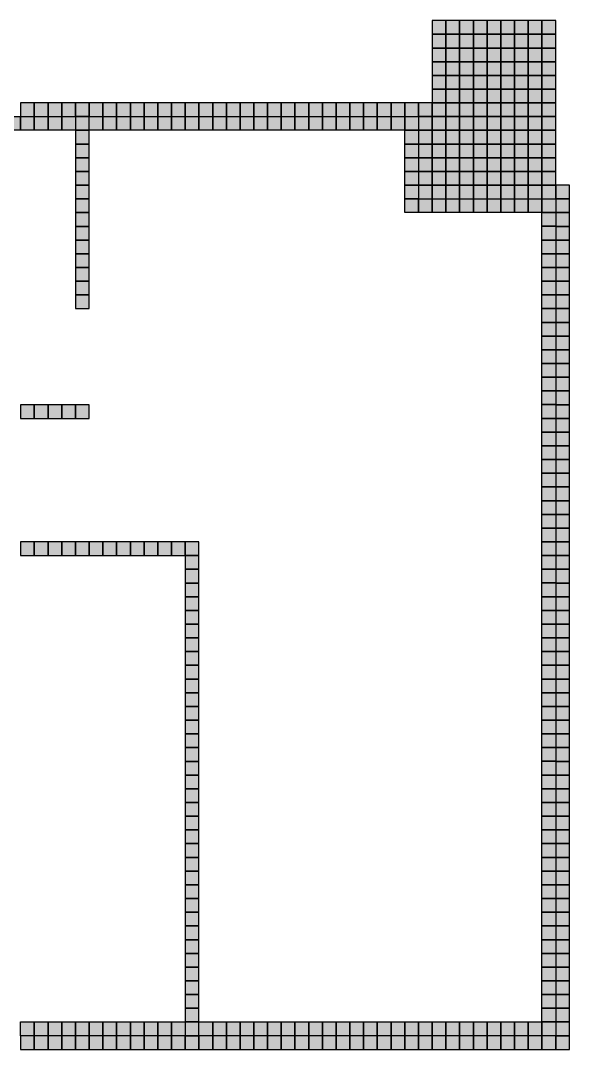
# Model space of a CAD drawing. Header units: inches. Extents: x 1.68 to 10.68, y -0.29 to 7.21.
# Drawn here: x 6.68 to 10.68, y -0.29 to 7.21 of the extents above; entities that cross this region are included whole.
import ezdxf

# ---------------------------------------------------------------- set-up
doc = ezdxf.new("R2010")
doc.units = ezdxf.units.IN
doc.header["$MEASUREMENT"] = 0
doc.layers.add('GRILLA PIXEL', color=7, linetype='Continuous')

# ---------------------------------------------------------------- blocks, each defined once
blk = doc.blocks.new('0-63-149-253-Muro fichas extremo')
at = {"layer": 'GRILLA PIXEL', "true_color": 0x3f95fd}
h = blk.add_hatch(color=153, dxfattribs=at)
h.dxf.hatch_style = 1
h.paths.add_polyline_path([(0, 0), (-0.1, 0), (-0.1, -0.1), (0, -0.1)])
blk.add_lwpolyline([(-0.1, 0), (-0.1, -0.1), (0, -0.1), (0, 0)], close=True)
blk = doc.blocks.new('0-5-68-255-Muro inicio conexion')
at = {"layer": 'GRILLA PIXEL', "true_color": 0x0544ff}
h = blk.add_hatch(color=160, dxfattribs=at)
h.dxf.hatch_style = 1
h.paths.add_polyline_path([(0, 0), (-0.1, 0), (-0.1, -0.1), (0, -0.1)])
blk.add_lwpolyline([(-0.1, 0), (-0.1, -0.1), (0, -0.1), (0, 0)], close=True)
blk = doc.blocks.new('1-125-217-63-auxiliar  ingresos')
at = {"layer": 'GRILLA PIXEL', "true_color": 0x7dd93f}
h = blk.add_hatch(color=83, dxfattribs=at)
h.dxf.hatch_style = 1
h.paths.add_polyline_path([(0, 0), (-0.1, 0), (-0.1, -0.1), (0, -0.1)])
blk.add_lwpolyline([(-0.1, 0), (-0.1, -0.1), (0, -0.1), (0, 0)], close=True)
blk = doc.blocks.new('0-255-255-31-Muro alto')
at = {"layer": 'GRILLA PIXEL', "true_color": 0xffff1f}
h = blk.add_hatch(color=2, dxfattribs=at)
h.dxf.hatch_style = 1
h.paths.add_polyline_path([(0, 0), (-0.1, 0), (-0.1, -0.1), (0, -0.1)])
blk.add_lwpolyline([(-0.1, 0), (-0.1, -0.1), (0, -0.1), (0, 0)], close=True)
blk = doc.blocks.new('0-255-31-255-Puerta ingreso')
at = {"layer": 'GRILLA PIXEL', "true_color": 0xff1fff}
h = blk.add_hatch(color=6, dxfattribs=at)
h.dxf.hatch_style = 1
h.paths.add_polyline_path([(0, 0), (-0.1, 0), (-0.1, -0.1), (0, -0.1)])
blk.add_lwpolyline([(-0.1, 0), (-0.1, -0.1), (0, -0.1), (0, 0)], close=True)
blk = doc.blocks.new('0-0-28-112-Muro auxiliar fichas esquinas')
at = {"layer": 'GRILLA PIXEL', "true_color": 0x001c70}
h = blk.add_hatch(color=166, dxfattribs=at)
h.dxf.hatch_style = 1
h.paths.add_polyline_path([(0, 0), (-0.1, 0), (-0.1, -0.1), (0, -0.1)])
blk.add_lwpolyline([(-0.1, 0), (-0.1, -0.1), (0, -0.1), (0, 0)], close=True)
blk = doc.blocks.new('0-203-204-205-Ventana principal')
at = {"layer": 'GRILLA PIXEL', "true_color": 0xcbcccd}
h = blk.add_hatch(color=254, dxfattribs=at)
h.dxf.hatch_style = 1
h.paths.add_polyline_path([(0, 0), (-0.1, 0), (-0.1, -0.1), (0, -0.1)])
blk.add_lwpolyline([(-0.1, 0), (-0.1, -0.1), (0, -0.1), (0, 0)], close=True)
blk = doc.blocks.new('0-3-160-22-Ventana comun')
at = {"layer": 'GRILLA PIXEL', "true_color": 0x03a016}
h = blk.add_hatch(color=104, dxfattribs=at)
h.dxf.hatch_style = 1
h.paths.add_polyline_path([(0, 0), (-0.1, 0), (-0.1, -0.1), (0, -0.1)])
blk.add_lwpolyline([(-0.1, 0), (-0.1, -0.1), (0, -0.1), (0, 0)], close=True)
blk = doc.blocks.new('1-99-100-102-auxiliar lado interno')
at = {"lineweight": 70, "true_color": 0x636466}
h = blk.add_hatch(color=251, dxfattribs=at)
h.dxf.hatch_style = 1
h.paths.add_polyline_path([(-0.1, -0.1), (-0.1, 0), (0, 0), (0, -0.1)])
blk.add_lwpolyline([(0, 0), (0, -0.1), (-0.1, -0.1), (-0.1, 0)], close=True)
blk = doc.blocks.new('pixel extremo ventana')
h = blk.add_hatch(color=136)
h.dxf.hatch_style = 1
h.paths.add_polyline_path([(0, 0), (-0.1, 0), (-0.1, -0.1), (0, -0.1)])
blk.add_lwpolyline([(-0.1, 0), (-0.1, -0.1), (0, -0.1), (0, 0)], close=True)

msp = doc.modelspace()

# ---------------------------------------------------------------- block references
for name, p in [('1-125-217-63-auxiliar  ingresos', (9.7839, 7.2114)), ('1-125-217-63-auxiliar  ingresos', (9.8839, 7.2114)), ('1-125-217-63-auxiliar  ingresos', (9.9839, 7.2114)), ('1-125-217-63-auxiliar  ingresos', (10.0839, 7.2114)), ('1-125-217-63-auxiliar  ingresos', (10.1839, 7.2114)), ('1-125-217-63-auxiliar  ingresos', (10.2839, 7.2114)), ('1-125-217-63-auxiliar  ingresos', (10.3839, 7.2114)), ('1-125-217-63-auxiliar  ingresos', (10.4839, 7.2114)), ('1-125-217-63-auxiliar  ingresos', (10.5839, 7.2114)), ('1-125-217-63-auxiliar  ingresos', (9.7839, 7.1114)), ('1-125-217-63-auxiliar  ingresos', (9.8839, 7.1114)), ('1-125-217-63-auxiliar  ingresos', (9.9839, 7.1114)), ('1-125-217-63-auxiliar  ingresos', (10.0839, 7.1114)), ('1-125-217-63-auxiliar  ingresos', (10.1839, 7.1114)), ('1-125-217-63-auxiliar  ingresos', (10.2839, 7.1114)), ('1-125-217-63-auxiliar  ingresos', (10.3839, 7.1114)), ('1-125-217-63-auxiliar  ingresos', (10.4839, 7.1114)), ('1-125-217-63-auxiliar  ingresos', (10.5839, 7.1114)), ('1-125-217-63-auxiliar  ingresos', (9.7839, 7.0114)), ('1-125-217-63-auxiliar  ingresos', (9.8839, 7.0114)), ('1-125-217-63-auxiliar  ingresos', (9.9839, 7.0114)), ('1-125-217-63-auxiliar  ingresos', (10.0839, 7.0114)), ('1-125-217-63-auxiliar  ingresos', (10.1839, 7.0114)), ('1-125-217-63-auxiliar  ingresos', (10.2839, 7.0114)), ('1-125-217-63-auxiliar  ingresos', (10.3839, 7.0114)), ('1-125-217-63-auxiliar  ingresos', (10.4839, 7.0114)), ('1-125-217-63-auxiliar  ingresos', (10.5839, 7.0114)), ('1-125-217-63-auxiliar  ingresos', (9.7839, 6.9114)), ('1-125-217-63-auxiliar  ingresos', (9.8839, 6.9114)), ('1-125-217-63-auxiliar  ingresos', (9.9839, 6.9114)), ('1-125-217-63-auxiliar  ingresos', (10.0839, 6.9114)), ('1-125-217-63-auxiliar  ingresos', (10.1839, 6.9114)), ('1-125-217-63-auxiliar  ingresos', (10.2839, 6.9114)), ('1-125-217-63-auxiliar  ingresos', (10.3839, 6.9114)), ('1-125-217-63-auxiliar  ingresos', (10.4839, 6.9114)), ('1-125-217-63-auxiliar  ingresos', (10.5839, 6.9114)), ('1-125-217-63-auxiliar  ingresos', (9.7839, 6.8114)), ('1-125-217-63-auxiliar  ingresos', (9.8839, 6.8114)), ('1-125-217-63-auxiliar  ingresos', (9.9839, 6.8114)), ('1-125-217-63-auxiliar  ingresos', (10.0839, 6.8114)), ('1-125-217-63-auxiliar  ingresos', (10.1839, 6.8114)), ('1-125-217-63-auxiliar  ingresos', (10.2839, 6.8114)), ('1-125-217-63-auxiliar  ingresos', (10.3839, 6.8114)), ('1-125-217-63-auxiliar  ingresos', (10.4839, 6.8114)), ('1-125-217-63-auxiliar  ingresos', (10.5839, 6.8114)), ('1-125-217-63-auxiliar  ingresos', (9.7839, 6.7114)), ('1-125-217-63-auxiliar  ingresos', (9.8839, 6.7114)), ('1-125-217-63-auxiliar  ingresos', (9.9839, 6.7114)), ('1-125-217-63-auxiliar  ingresos', (10.0839, 6.7114)), ('1-125-217-63-auxiliar  ingresos', (10.1839, 6.7114)), ('1-125-217-63-auxiliar  ingresos', (10.2839, 6.7114)), ('1-125-217-63-auxiliar  ingresos', (10.3839, 6.7114)), ('1-125-217-63-auxiliar  ingresos', (10.4839, 6.7114)), ('1-125-217-63-auxiliar  ingresos', (10.5839, 6.7114)), ('0-63-149-253-Muro fichas extremo', (6.7839, 6.6114)), ('0-63-149-253-Muro fichas extremo', (6.8839, 6.6114)), ('0-63-149-253-Muro fichas extremo', (6.9839, 6.6114)), ('0-63-149-253-Muro fichas extremo', (7.0839, 6.6114)), ('0-63-149-253-Muro fichas extremo', (7.1839, 6.6114)), ('0-63-149-253-Muro fichas extremo', (7.2839, 6.6114)), ('0-63-149-253-Muro fichas extremo', (7.3839, 6.6114)), ('0-63-149-253-Muro fichas extremo', (7.4839, 6.6114)), ('0-63-149-253-Muro fichas extremo', (7.5839, 6.6114)), ('0-63-149-253-Muro fichas extremo', (7.6839, 6.6114)), ('0-63-149-253-Muro fichas extremo', (7.7839, 6.6114)), ('0-63-149-253-Muro fichas extremo', (7.8839, 6.6114)), ('0-63-149-253-Muro fichas extremo', (7.9839, 6.6114)), ('0-63-149-253-Muro fichas extremo', (8.0839, 6.6114)), ('0-63-149-253-Muro fichas extremo', (8.1839, 6.6114)), ('0-63-149-253-Muro fichas extremo', (8.2839, 6.6114)), ('0-63-149-253-Muro fichas extremo', (8.3839, 6.6114)), ('0-63-149-253-Muro fichas extremo', (8.4839, 6.6114)), ('0-63-149-253-Muro fichas extremo', (8.5839, 6.6114)), ('0-63-149-253-Muro fichas extremo', (8.6839, 6.6114)), ('0-63-149-253-Muro fichas extremo', (8.7839, 6.6114)), ('0-63-149-253-Muro fichas extremo', (8.8839, 6.6114)), ('0-63-149-253-Muro fichas extremo', (8.9839, 6.6114)), ('0-63-149-253-Muro fichas extremo', (9.0839, 6.6114)), ('0-63-149-253-Muro fichas extremo', (9.1839, 6.6114)), ('0-63-149-253-Muro fichas extremo', (9.2839, 6.6114)), ('0-63-149-253-Muro fichas extremo', (9.3839, 6.6114)), ('0-63-149-253-Muro fichas extremo', (9.4839, 6.6114)), ('0-5-68-255-Muro inicio conexion', (9.5839, 6.6114)), ('0-5-68-255-Muro inicio conexion', (9.6839, 6.6114)), ('1-125-217-63-auxiliar  ingresos', (9.7839, 6.6114)), ('1-125-217-63-auxiliar  ingresos', (9.8839, 6.6114)), ('1-125-217-63-auxiliar  ingresos', (9.9839, 6.6114)), ('1-125-217-63-auxiliar  ingresos', (10.0839, 6.6114)), ('1-125-217-63-auxiliar  ingresos', (10.1839, 6.6114)), ('1-125-217-63-auxiliar  ingresos', (10.2839, 6.6114)), ('1-125-217-63-auxiliar  ingresos', (10.3839, 6.6114)), ('1-125-217-63-auxiliar  ingresos', (10.4839, 6.6114)), ('1-125-217-63-auxiliar  ingresos', (10.5839, 6.6114)), ('1-99-100-102-auxiliar lado interno', (6.6839, 6.5114)), ('1-99-100-102-auxiliar lado interno', (6.7839, 6.5114)), ('1-99-100-102-auxiliar lado interno', (6.8839, 6.5114)), ('1-99-100-102-auxiliar lado interno', (6.9839, 6.5114)), ('1-99-100-102-auxiliar lado interno', (7.0839, 6.5114)), ('0-255-255-31-Muro alto', (7.1839, 6.5114)), ('1-99-100-102-auxiliar lado interno', (7.2839, 6.5114)), ('1-99-100-102-auxiliar lado interno', (7.3839, 6.5114)), ('1-99-100-102-auxiliar lado interno', (7.4839, 6.5114)), ('1-99-100-102-auxiliar lado interno', (7.5839, 6.5114)), ('1-99-100-102-auxiliar lado interno', (7.6839, 6.5114)), ('1-99-100-102-auxiliar lado interno', (7.7839, 6.5114)), ('1-99-100-102-auxiliar lado interno', (7.8839, 6.5114)), ('1-99-100-102-auxiliar lado interno', (7.9839, 6.5114)), ('1-99-100-102-auxiliar lado interno', (8.0839, 6.5114)), ('1-99-100-102-auxiliar lado interno', (8.1839, 6.5114)), ('1-99-100-102-auxiliar lado interno', (8.2839, 6.5114)), ('1-99-100-102-auxiliar lado interno', (8.3839, 6.5114)), ('1-99-100-102-auxiliar lado interno', (8.4839, 6.5114)), ('1-99-100-102-auxiliar lado interno', (8.5839, 6.5114)), ('1-99-100-102-auxiliar lado interno', (8.6839, 6.5114)), ('1-99-100-102-auxiliar lado interno', (8.7839, 6.5114)), ('1-99-100-102-auxiliar lado interno', (8.8839, 6.5114)), ('1-99-100-102-auxiliar lado interno', (8.9839, 6.5114)), ('1-99-100-102-auxiliar lado interno', (9.0839, 6.5114)), ('1-99-100-102-auxiliar lado interno', (9.1839, 6.5114)), ('1-99-100-102-auxiliar lado interno', (9.2839, 6.5114)), ('1-99-100-102-auxiliar lado interno', (9.3839, 6.5114)), ('1-99-100-102-auxiliar lado interno', (9.4839, 6.5114)), ('1-99-100-102-auxiliar lado interno', (9.5839, 6.5114)), ('0-255-255-31-Muro alto', (9.6839, 6.5114)), ('1-125-217-63-auxiliar  ingresos', (9.7839, 6.5114)), ('1-125-217-63-auxiliar  ingresos', (9.8839, 6.5114)), ('1-125-217-63-auxiliar  ingresos', (9.9839, 6.5114)), ('1-125-217-63-auxiliar  ingresos', (10.0839, 6.5114)), ('1-125-217-63-auxiliar  ingresos', (10.1839, 6.5114)), ('1-125-217-63-auxiliar  ingresos', (10.2839, 6.5114)), ('1-125-217-63-auxiliar  ingresos', (10.3839, 6.5114)), ('1-125-217-63-auxiliar  ingresos', (10.4839, 6.5114)), ('1-125-217-63-auxiliar  ingresos', (10.5839, 6.5114)), ('0-255-255-31-Muro alto', (7.1839, 6.4114)), ('1-99-100-102-auxiliar lado interno', (9.5839, 6.4114)), ('0-255-255-31-Muro alto', (9.6839, 6.4114)), ('1-125-217-63-auxiliar  ingresos', (9.7839, 6.4114)), ('1-125-217-63-auxiliar  ingresos', (9.8839, 6.4114)), ('1-125-217-63-auxiliar  ingresos', (9.9839, 6.4114)), ('1-125-217-63-auxiliar  ingresos', (10.0839, 6.4114)), ('1-125-217-63-auxiliar  ingresos', (10.1839, 6.4114)), ('1-125-217-63-auxiliar  ingresos', (10.2839, 6.4114)), ('1-125-217-63-auxiliar  ingresos', (10.3839, 6.4114)), ('1-125-217-63-auxiliar  ingresos', (10.4839, 6.4114)), ('1-125-217-63-auxiliar  ingresos', (10.5839, 6.4114)), ('0-255-255-31-Muro alto', (7.1839, 6.3114)), ('1-99-100-102-auxiliar lado interno', (9.5839, 6.3114)), ('0-255-255-31-Muro alto', (9.6839, 6.3114)), ('1-125-217-63-auxiliar  ingresos', (9.7839, 6.3114)), ('1-125-217-63-auxiliar  ingresos', (9.8839, 6.3114)), ('1-125-217-63-auxiliar  ingresos', (9.9839, 6.3114)), ('1-125-217-63-auxiliar  ingresos', (10.0839, 6.3114)), ('1-125-217-63-auxiliar  ingresos', (10.1839, 6.3114)), ('1-125-217-63-auxiliar  ingresos', (10.2839, 6.3114)), ('1-125-217-63-auxiliar  ingresos', (10.3839, 6.3114)), ('1-125-217-63-auxiliar  ingresos', (10.4839, 6.3114)), ('1-125-217-63-auxiliar  ingresos', (10.5839, 6.3114)), ('0-255-255-31-Muro alto', (7.1839, 6.2114)), ('1-99-100-102-auxiliar lado interno', (9.5839, 6.2114)), ('0-255-255-31-Muro alto', (9.6839, 6.2114)), ('1-125-217-63-auxiliar  ingresos', (9.7839, 6.2114)), ('1-125-217-63-auxiliar  ingresos', (9.8839, 6.2114)), ('1-125-217-63-auxiliar  ingresos', (9.9839, 6.2114)), ('1-125-217-63-auxiliar  ingresos', (10.0839, 6.2114)), ('1-125-217-63-auxiliar  ingresos', (10.1839, 6.2114)), ('1-125-217-63-auxiliar  ingresos', (10.2839, 6.2114)), ('1-125-217-63-auxiliar  ingresos', (10.3839, 6.2114)), ('1-125-217-63-auxiliar  ingresos', (10.4839, 6.2114)), ('1-125-217-63-auxiliar  ingresos', (10.5839, 6.2114)), ('0-255-255-31-Muro alto', (7.1839, 6.1114)), ('1-99-100-102-auxiliar lado interno', (9.5839, 6.1114)), ('0-255-255-31-Muro alto', (9.6839, 6.1114)), ('1-125-217-63-auxiliar  ingresos', (9.7839, 6.1114)), ('1-125-217-63-auxiliar  ingresos', (9.8839, 6.1114)), ('1-125-217-63-auxiliar  ingresos', (9.9839, 6.1114)), ('1-125-217-63-auxiliar  ingresos', (10.0839, 6.1114)), ('1-125-217-63-auxiliar  ingresos', (10.1839, 6.1114)), ('1-125-217-63-auxiliar  ingresos', (10.2839, 6.1114)), ('1-125-217-63-auxiliar  ingresos', (10.3839, 6.1114)), ('1-125-217-63-auxiliar  ingresos', (10.4839, 6.1114)), ('1-125-217-63-auxiliar  ingresos', (10.5839, 6.1114)), ('0-255-255-31-Muro alto', (7.1839, 6.0114)), ('1-99-100-102-auxiliar lado interno', (9.5839, 6.0114)), ('0-255-255-31-Muro alto', (9.6839, 6.0114)), ('0-255-31-255-Puerta ingreso', (9.7839, 6.0114)), ('0-255-31-255-Puerta ingreso', (9.8839, 6.0114)), ('0-255-31-255-Puerta ingreso', (9.9839, 6.0114)), ('0-255-31-255-Puerta ingreso', (10.0839, 6.0114)), ('0-255-31-255-Puerta ingreso', (10.1839, 6.0114)), ('0-255-31-255-Puerta ingreso', (10.2839, 6.0114)), ('0-255-31-255-Puerta ingreso', (10.3839, 6.0114)), ('0-255-31-255-Puerta ingreso', (10.4839, 6.0114)), ('0-255-31-255-Puerta ingreso', (10.5839, 6.0114)), ('0-5-68-255-Muro inicio conexion', (10.6839, 6.0114)), ('0-255-255-31-Muro alto', (7.1839, 5.9114)), ('1-99-100-102-auxiliar lado interno', (9.5839, 5.9114)), ('1-99-100-102-auxiliar lado interno', (9.6839, 5.9114)), ('1-99-100-102-auxiliar lado interno', (9.7839, 5.9114)), ('1-99-100-102-auxiliar lado interno', (9.8839, 5.9114)), ('1-99-100-102-auxiliar lado interno', (9.9839, 5.9114)), ('1-99-100-102-auxiliar lado interno', (10.0839, 5.9114)), ('1-99-100-102-auxiliar lado interno', (10.1839, 5.9114)), ('1-99-100-102-auxiliar lado interno', (10.2839, 5.9114)), ('1-99-100-102-auxiliar lado interno', (10.3839, 5.9114)), ('1-99-100-102-auxiliar lado interno', (10.4839, 5.9114)), ('1-99-100-102-auxiliar lado interno', (10.5839, 5.9115)), ('0-5-68-255-Muro inicio conexion', (10.6839, 5.9114)), ('0-255-255-31-Muro alto', (7.1839, 5.8114)), ('1-99-100-102-auxiliar lado interno', (10.5839, 5.8115)), ('0-63-149-253-Muro fichas extremo', (10.6839, 5.8114)), ('0-255-255-31-Muro alto', (7.1839, 5.7114)), ('1-99-100-102-auxiliar lado interno', (10.5839, 5.7115)), ('0-255-255-31-Muro alto', (10.6839, 5.7114)), ('0-255-255-31-Muro alto', (7.1839, 5.6114)), ('1-99-100-102-auxiliar lado interno', (10.5839, 5.6115)), ('0-255-255-31-Muro alto', (10.6839, 5.6114)), ('0-255-255-31-Muro alto', (7.1839, 5.5114)), ('1-99-100-102-auxiliar lado interno', (10.5839, 5.5115)), ('0-255-255-31-Muro alto', (10.6839, 5.5114)), ('0-255-255-31-Muro alto', (7.1839, 5.4114)), ('1-99-100-102-auxiliar lado interno', (10.5839, 5.4115)), ('0-255-255-31-Muro alto', (10.6839, 5.4114)), ('0-255-255-31-Muro alto', (7.1839, 5.3114)), ('1-99-100-102-auxiliar lado interno', (10.5839, 5.3115)), ('0-255-255-31-Muro alto', (10.6839, 5.3114)), ('0-255-255-31-Muro alto', (7.1839, 5.2114)), ('1-99-100-102-auxiliar lado interno', (10.5839, 5.2115)), ('0-255-255-31-Muro alto', (10.6839, 5.2114)), ('1-99-100-102-auxiliar lado interno', (10.5839, 5.1115)), ('0-255-255-31-Muro alto', (10.6839, 5.1114)), ('1-99-100-102-auxiliar lado interno', (10.5839, 5.0115)), ('0-255-255-31-Muro alto', (10.6839, 5.0114)), ('1-99-100-102-auxiliar lado interno', (10.5839, 4.9115)), ('0-255-255-31-Muro alto', (10.6839, 4.9114)), ('1-99-100-102-auxiliar lado interno', (10.5839, 4.8115)), ('0-255-255-31-Muro alto', (10.6839, 4.8114)), ('1-99-100-102-auxiliar lado interno', (10.5839, 4.7115)), ('0-255-255-31-Muro alto', (10.6839, 4.7114)), ('1-99-100-102-auxiliar lado interno', (10.5839, 4.6115)), ('0-255-255-31-Muro alto', (10.6839, 4.6114)), ('1-99-100-102-auxiliar lado interno', (10.5839, 4.5115)), ('0-255-255-31-Muro alto', (10.6839, 4.5114)), ('0-255-255-31-Muro alto', (6.7839, 4.4114)), ('0-255-255-31-Muro alto', (6.8839, 4.4114)), ('0-255-255-31-Muro alto', (6.9839, 4.4114)), ('0-255-255-31-Muro alto', (7.0839, 4.4114)), ('0-255-255-31-Muro alto', (7.1839, 4.4114)), ('1-99-100-102-auxiliar lado interno', (10.5839, 4.4115)), ('0-255-255-31-Muro alto', (10.6839, 4.4114)), ('1-99-100-102-auxiliar lado interno', (10.5839, 4.3115)), ('0-255-255-31-Muro alto', (10.6839, 4.3114)), ('1-99-100-102-auxiliar lado interno', (10.5839, 4.2115)), ('0-255-255-31-Muro alto', (10.6839, 4.2114)), ('1-99-100-102-auxiliar lado interno', (10.5839, 4.1115)), ('0-255-255-31-Muro alto', (10.6839, 4.1114)), ('1-99-100-102-auxiliar lado interno', (10.5839, 4.0115)), ('0-255-255-31-Muro alto', (10.6839, 4.0114)), ('1-99-100-102-auxiliar lado interno', (10.5839, 3.9115)), ('0-255-255-31-Muro alto', (10.6839, 3.9114)), ('1-99-100-102-auxiliar lado interno', (10.5839, 3.8115)), ('0-255-255-31-Muro alto', (10.6839, 3.8114)), ('1-99-100-102-auxiliar lado interno', (10.5839, 3.7115)), ('0-255-255-31-Muro alto', (10.6839, 3.7114)), ('1-99-100-102-auxiliar lado interno', (10.5839, 3.6115)), ('0-255-255-31-Muro alto', (10.6839, 3.6114)), ('1-99-100-102-auxiliar lado interno', (10.5839, 3.5115)), ('0-255-255-31-Muro alto', (10.6839, 3.5114)), ('0-255-255-31-Muro alto', (6.7839, 3.4114)), ('0-255-255-31-Muro alto', (6.8839, 3.4114)), ('0-255-255-31-Muro alto', (6.9839, 3.4114)), ('0-255-255-31-Muro alto', (7.0839, 3.4114)), ('0-255-255-31-Muro alto', (7.1839, 3.4114)), ('0-255-255-31-Muro alto', (7.2839, 3.4114)), ('0-255-255-31-Muro alto', (7.3839, 3.4114)), ('0-255-255-31-Muro alto', (7.4839, 3.4114)), ('0-255-255-31-Muro alto', (7.5839, 3.4114)), ('0-255-255-31-Muro alto', (7.6839, 3.4114)), ('0-255-255-31-Muro alto', (7.7839, 3.4114)), ('0-255-255-31-Muro alto', (7.8839, 3.4114)), ('0-255-255-31-Muro alto', (7.9839, 3.4114)), ('1-99-100-102-auxiliar lado interno', (10.5839, 3.4115)), ('0-255-255-31-Muro alto', (10.6839, 3.4114)), ('0-255-255-31-Muro alto', (7.9839, 3.3114)), ('1-99-100-102-auxiliar lado interno', (10.5839, 3.3115)), ('0-255-255-31-Muro alto', (10.6839, 3.3114)), ('0-255-255-31-Muro alto', (7.9839, 3.2114)), ('1-99-100-102-auxiliar lado interno', (10.5839, 3.2115)), ('0-255-255-31-Muro alto', (10.6839, 3.2114)), ('0-255-255-31-Muro alto', (7.9839, 3.1114)), ('1-99-100-102-auxiliar lado interno', (10.5839, 3.1115)), ('0-255-255-31-Muro alto', (10.6839, 3.1114)), ('0-255-255-31-Muro alto', (7.9839, 3.0114)), ('1-99-100-102-auxiliar lado interno', (10.5839, 3.0115)), ('0-255-255-31-Muro alto', (10.6839, 3.0114)), ('0-255-255-31-Muro alto', (7.9839, 2.9114)), ('1-99-100-102-auxiliar lado interno', (10.5839, 2.9115)), ('0-255-255-31-Muro alto', (10.6839, 2.9114)), ('0-255-255-31-Muro alto', (7.9839, 2.8114)), ('1-99-100-102-auxiliar lado interno', (10.5839, 2.8115)), ('0-255-255-31-Muro alto', (10.6839, 2.8114)), ('0-255-255-31-Muro alto', (7.9839, 2.7114)), ('1-99-100-102-auxiliar lado interno', (10.5839, 2.7115)), ('0-255-255-31-Muro alto', (10.6839, 2.7114)), ('0-255-255-31-Muro alto', (7.9839, 2.6114)), ('1-99-100-102-auxiliar lado interno', (10.5839, 2.6115)), ('0-255-255-31-Muro alto', (10.6839, 2.6114)), ('0-255-255-31-Muro alto', (7.9839, 2.5114)), ('1-99-100-102-auxiliar lado interno', (10.5839, 2.5115)), ('0-255-255-31-Muro alto', (10.6839, 2.5114)), ('0-255-255-31-Muro alto', (7.9839, 2.4114)), ('1-99-100-102-auxiliar lado interno', (10.5839, 2.4115)), ('0-255-255-31-Muro alto', (10.6839, 2.4114)), ('0-255-255-31-Muro alto', (7.9839, 2.3114)), ('1-99-100-102-auxiliar lado interno', (10.5839, 2.3115)), ('0-255-255-31-Muro alto', (10.6839, 2.3114)), ('0-255-255-31-Muro alto', (7.9839, 2.2114)), ('1-99-100-102-auxiliar lado interno', (10.5839, 2.2115)), ('0-255-255-31-Muro alto', (10.6839, 2.2114)), ('0-255-255-31-Muro alto', (7.9839, 2.1114)), ('1-99-100-102-auxiliar lado interno', (10.5839, 2.1115)), ('0-255-255-31-Muro alto', (10.6839, 2.1114)), ('0-255-255-31-Muro alto', (7.9839, 2.0114)), ('1-99-100-102-auxiliar lado interno', (10.5839, 2.0115)), ('0-255-255-31-Muro alto', (10.6839, 2.0114)), ('0-255-255-31-Muro alto', (7.9839, 1.9114)), ('1-99-100-102-auxiliar lado interno', (10.5839, 1.9115)), ('0-255-255-31-Muro alto', (10.6839, 1.9114)), ('0-255-255-31-Muro alto', (7.9839, 1.8114)), ('1-99-100-102-auxiliar lado interno', (10.5839, 1.8115)), ('0-255-255-31-Muro alto', (10.6839, 1.8114)), ('0-255-255-31-Muro alto', (7.9839, 1.7114)), ('1-99-100-102-auxiliar lado interno', (10.5839, 1.7115)), ('0-255-255-31-Muro alto', (10.6839, 1.7114)), ('0-255-255-31-Muro alto', (7.9839, 1.6114)), ('1-99-100-102-auxiliar lado interno', (10.5839, 1.6115)), ('0-255-255-31-Muro alto', (10.6839, 1.6114)), ('0-255-255-31-Muro alto', (7.9839, 1.5114)), ('1-99-100-102-auxiliar lado interno', (10.5839, 1.5114)), ('0-255-255-31-Muro alto', (10.6839, 1.5114)), ('0-255-255-31-Muro alto', (7.9839, 1.4114)), ('1-99-100-102-auxiliar lado interno', (10.5839, 1.4114)), ('0-255-255-31-Muro alto', (10.6839, 1.4114)), ('0-255-255-31-Muro alto', (7.9839, 1.3114)), ('1-99-100-102-auxiliar lado interno', (10.5839, 1.3114)), ('0-255-255-31-Muro alto', (10.6839, 1.3114)), ('0-255-255-31-Muro alto', (7.9839, 1.2114)), ('1-99-100-102-auxiliar lado interno', (10.5839, 1.2114)), ('0-255-255-31-Muro alto', (10.6839, 1.2114)), ('0-255-255-31-Muro alto', (7.9839, 1.1114)), ('1-99-100-102-auxiliar lado interno', (10.5839, 1.1114)), ('0-255-255-31-Muro alto', (10.6839, 1.1114)), ('0-255-255-31-Muro alto', (7.9839, 1.0114)), ('1-99-100-102-auxiliar lado interno', (10.5839, 1.0114)), ('0-255-255-31-Muro alto', (10.6839, 1.0114)), ('0-255-255-31-Muro alto', (7.9839, 0.9114)), ('1-99-100-102-auxiliar lado interno', (10.5839, 0.9114)), ('0-255-255-31-Muro alto', (10.6839, 0.9114)), ('0-255-255-31-Muro alto', (7.9839, 0.8114)), ('1-99-100-102-auxiliar lado interno', (10.5839, 0.8114)), ('0-255-255-31-Muro alto', (10.6839, 0.8114)), ('0-255-255-31-Muro alto', (7.9839, 0.7114)), ('1-99-100-102-auxiliar lado interno', (10.5839, 0.7114)), ('0-255-255-31-Muro alto', (10.6839, 0.7114)), ('0-255-255-31-Muro alto', (7.9839, 0.6114)), ('1-99-100-102-auxiliar lado interno', (10.5839, 0.6114)), ('0-255-255-31-Muro alto', (10.6839, 0.6114)), ('0-255-255-31-Muro alto', (7.9839, 0.5114)), ('1-99-100-102-auxiliar lado interno', (10.5839, 0.5114)), ('0-255-255-31-Muro alto', (10.6839, 0.5114)), ('0-255-255-31-Muro alto', (7.9839, 0.4114)), ('1-99-100-102-auxiliar lado interno', (10.5839, 0.4114)), ('0-255-255-31-Muro alto', (10.6839, 0.4114)), ('0-255-255-31-Muro alto', (7.9839, 0.3114)), ('1-99-100-102-auxiliar lado interno', (10.5839, 0.3114)), ('0-255-255-31-Muro alto', (10.6839, 0.3114)), ('0-255-255-31-Muro alto', (7.9839, 0.2114)), ('1-99-100-102-auxiliar lado interno', (10.5839, 0.2114)), ('0-255-255-31-Muro alto', (10.6839, 0.2114)), ('0-255-255-31-Muro alto', (7.9839, 0.1114)), ('1-99-100-102-auxiliar lado interno', (10.5839, 0.1114)), ('0-255-255-31-Muro alto', (10.6839, 0.1114)), ('0-255-255-31-Muro alto', (7.9839, 0.0114)), ('1-99-100-102-auxiliar lado interno', (10.5839, 0.0114)), ('0-255-255-31-Muro alto', (10.6839, 0.0114)), ('1-99-100-102-auxiliar lado interno', (6.7839, -0.0886)), ('1-99-100-102-auxiliar lado interno', (6.8839, -0.0886)), ('1-99-100-102-auxiliar lado interno', (6.9839, -0.0886)), ('1-99-100-102-auxiliar lado interno', (7.0839, -0.0886)), ('1-99-100-102-auxiliar lado interno', (7.1839, -0.0886)), ('1-99-100-102-auxiliar lado interno', (7.2839, -0.0886)), ('1-99-100-102-auxiliar lado interno', (7.3839, -0.0886)), ('1-99-100-102-auxiliar lado interno', (7.4839, -0.0886)), ('1-99-100-102-auxiliar lado interno', (7.5839, -0.0886)), ('1-99-100-102-auxiliar lado interno', (7.6839, -0.0886)), ('1-99-100-102-auxiliar lado interno', (7.7839, -0.0886)), ('1-99-100-102-auxiliar lado interno', (7.8839, -0.0886)), ('0-255-255-31-Muro alto', (7.9839, -0.0886)), ('1-99-100-102-auxiliar lado interno', (8.0839, -0.0886)), ('1-99-100-102-auxiliar lado interno', (8.1839, -0.0886)), ('1-99-100-102-auxiliar lado interno', (8.2839, -0.0886)), ('1-99-100-102-auxiliar lado interno', (8.3839, -0.0886)), ('1-99-100-102-auxiliar lado interno', (8.4839, -0.0886)), ('1-99-100-102-auxiliar lado interno', (8.5839, -0.0886)), ('1-99-100-102-auxiliar lado interno', (8.6839, -0.0886)), ('1-99-100-102-auxiliar lado interno', (8.7839, -0.0886)), ('1-99-100-102-auxiliar lado interno', (8.8839, -0.0886)), ('1-99-100-102-auxiliar lado interno', (8.9839, -0.0886)), ('1-99-100-102-auxiliar lado interno', (9.0839, -0.0886)), ('1-99-100-102-auxiliar lado interno', (9.1839, -0.0886)), ('1-99-100-102-auxiliar lado interno', (9.2839, -0.0886)), ('1-99-100-102-auxiliar lado interno', (9.3839, -0.0886)), ('1-99-100-102-auxiliar lado interno', (9.4839, -0.0886)), ('1-99-100-102-auxiliar lado interno', (9.5839, -0.0886)), ('1-99-100-102-auxiliar lado interno', (9.6839, -0.0886)), ('1-99-100-102-auxiliar lado interno', (9.7839, -0.0886)), ('1-99-100-102-auxiliar lado interno', (9.8839, -0.0886)), ('1-99-100-102-auxiliar lado interno', (9.9839, -0.0886)), ('1-99-100-102-auxiliar lado interno', (10.0839, -0.0886)), ('1-99-100-102-auxiliar lado interno', (10.1839, -0.0886)), ('1-99-100-102-auxiliar lado interno', (10.2839, -0.0886)), ('1-99-100-102-auxiliar lado interno', (10.3839, -0.0886)), ('1-99-100-102-auxiliar lado interno', (10.4839, -0.0886)), ('1-99-100-102-auxiliar lado interno', (10.5839, -0.0886)), ('0-0-28-112-Muro auxiliar fichas esquinas', (10.6839, -0.0886)), ('0-3-160-22-Ventana comun', (6.7839, -0.1886)), ('0-3-160-22-Ventana comun', (6.8839, -0.1886)), ('0-3-160-22-Ventana comun', (6.9839, -0.1886)), ('0-3-160-22-Ventana comun', (7.0839, -0.1886)), ('0-3-160-22-Ventana comun', (7.1839, -0.1886)), ('0-3-160-22-Ventana comun', (7.2839, -0.1886)), ('0-3-160-22-Ventana comun', (7.3839, -0.1886)), ('0-3-160-22-Ventana comun', (7.4839, -0.1886)), ('0-3-160-22-Ventana comun', (7.5839, -0.1886)), ('pixel extremo ventana', (7.6839, -0.1886)), ('0-255-255-31-Muro alto', (7.7839, -0.1886)), ('0-255-255-31-Muro alto', (7.8839, -0.1886)), ('0-255-255-31-Muro alto', (7.9839, -0.1886)), ('0-255-255-31-Muro alto', (8.0839, -0.1886)), ('0-255-255-31-Muro alto', (8.1839, -0.1886)), ('0-255-255-31-Muro alto', (8.2839, -0.1886)), ('pixel extremo ventana', (8.3839, -0.1886)), ('0-203-204-205-Ventana principal', (8.4839, -0.1886)), ('0-203-204-205-Ventana principal', (8.5839, -0.1886)), ('0-203-204-205-Ventana principal', (8.6839, -0.1886)), ('0-203-204-205-Ventana principal', (8.7839, -0.1886)), ('0-203-204-205-Ventana principal', (8.8839, -0.1886)), ('0-203-204-205-Ventana principal', (8.9839, -0.1886)), ('0-203-204-205-Ventana principal', (9.0839, -0.1886)), ('0-203-204-205-Ventana principal', (9.1839, -0.1886)), ('0-203-204-205-Ventana principal', (9.2839, -0.1886)), ('0-203-204-205-Ventana principal', (9.3839, -0.1886)), ('0-203-204-205-Ventana principal', (9.4839, -0.1886)), ('0-203-204-205-Ventana principal', (9.5839, -0.1886)), ('0-203-204-205-Ventana principal', (9.6839, -0.1886)), ('0-203-204-205-Ventana principal', (9.7839, -0.1886)), ('0-203-204-205-Ventana principal', (9.8839, -0.1886)), ('0-203-204-205-Ventana principal', (9.9839, -0.1886)), ('0-203-204-205-Ventana principal', (10.0839, -0.1886)), ('0-203-204-205-Ventana principal', (10.1839, -0.1886)), ('pixel extremo ventana', (10.2839, -0.1886)), ('0-255-255-31-Muro alto', (10.3839, -0.1886)), ('0-255-255-31-Muro alto', (10.4839, -0.1886)), ('0-255-255-31-Muro alto', (10.5839, -0.1886)), ('0-0-28-112-Muro auxiliar fichas esquinas', (10.6839, -0.1886))]:
    msp.add_blockref(name, p)

doc.saveas('drawing.dxf')
